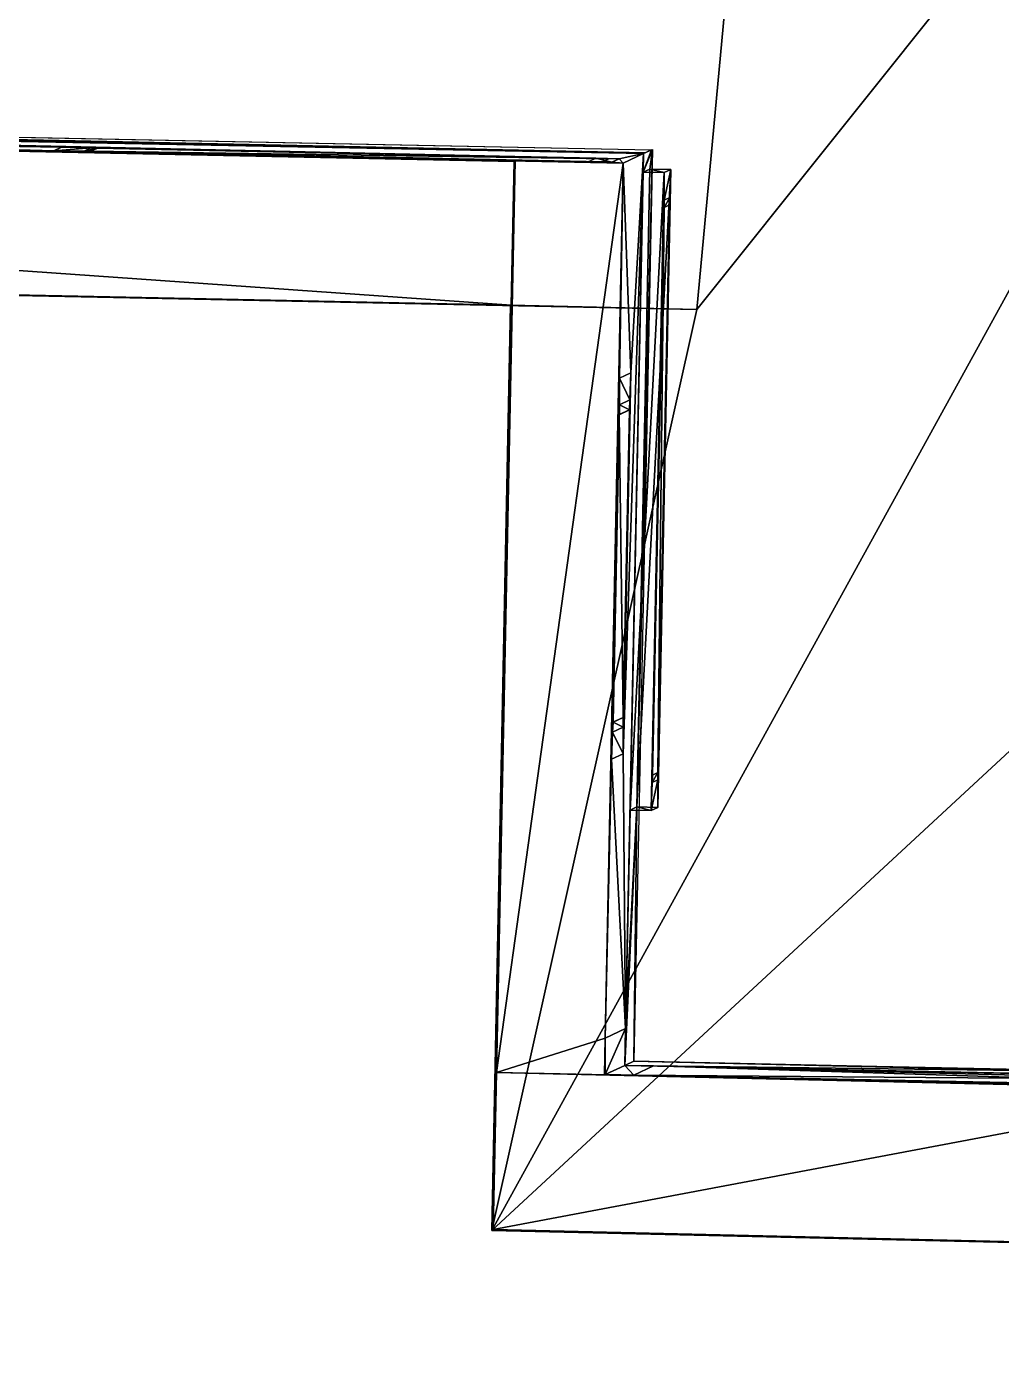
# Model space of a CAD drawing. Extents: x -1551 to 3643, y -2128 to 2177.
# Drawn here: x 255.2 to 334.8, y -6.6 to 102.4 of the extents above; entities that cross this region are included whole.
import ezdxf

# ---------------------------------------------------------------- set-up
doc = ezdxf.new("R2010")
doc.units = 0
doc.header["$MEASUREMENT"] = 0
doc.layers.get('0').update_dxf_attribs({"color": 13, "linetype": 'CONTINUOUS'})
doc.layers.add('ANNOTATIONS', color=22, linetype='CONTINUOUS')

# ---------------------------------------------------------------- blocks, each defined once
blk = doc.blocks.new('GROUP12_1')
at = {"color": 0}
for p, q in [((12.55, 24.71), (-12.55, 24.71)), ((-12.55, 24.71), (-12.55, -24.71)), ((12.55, -24.71), (12.55, 24.71)), ((-12.55, -24.71), (12.55, -24.71))]:
    blk.add_line(p, q, dxfattribs=at)
mesh = blk.add_polyface(dxfattribs=at)
corners = [(12.55, -24.71), (-12.55, 24.71), (-12.55, -24.71), (12.55, 24.71)]
mesh.append_faces([[corners[k] for k in face] for face in [(0, 1, 2), (1, 0, 3)]], dxfattribs={"vtx0": -1, "color": 0})
blk = doc.blocks.new('GROUP13_1_1')
at = {"color": 0}
for p, q in [((20.87, 21.74), (-20.87, 21.74)), ((-20.87, 21.74), (-20.87, -21.74)), ((20.87, -21.74), (20.87, 21.74)), ((-20.87, -21.74), (20.87, -21.74))]:
    blk.add_line(p, q, dxfattribs=at)
mesh = blk.add_polyface(dxfattribs=at)
corners = [(20.87, -21.74), (-20.87, 21.74), (-20.87, -21.74), (20.87, 21.74)]
mesh.append_faces([[corners[k] for k in face] for face in [(0, 1, 2), (1, 0, 3)]], dxfattribs={"vtx0": -1, "color": 0})
blk = doc.blocks.new('GROUP17_1')
at = {"color": 0}
for p, q in [((23.17, 13.23), (-23.17, 13.23)), ((-23.17, 13.23), (-23.17, -13.23)), ((23.17, -13.23), (23.17, 13.23)), ((-23.17, -13.23), (23.17, -13.23))]:
    blk.add_line(p, q, dxfattribs=at)
mesh = blk.add_polyface(dxfattribs=at)
corners = [(23.17, -13.23), (-23.17, 13.23), (-23.17, -13.23), (23.17, 13.23)]
mesh.append_faces([[corners[k] for k in face] for face in [(0, 1, 2), (1, 0, 3)]], dxfattribs={"vtx0": -1, "color": 0})
blk = doc.blocks.new('HOUSE_DWG')
at = {"color": 8}
blk.add_line((390.09, 369.06, 258.53), (429.65, 118.73, 194.09), dxfattribs=at)
blk.add_line((390.09, 369.06, 258.53), (429.65, 118.73, 194.09), dxfattribs=at)
at = {"color": 0}
for p, q in [((481.71, 234.58, 219.86), (429.65, 118.73, 194.09)), ((481.71, 234.58, 219.86), (429.65, 118.73, 194.09)), ((178.94, 71.25, 61.4), (420.66, 128.65, 42.71)), ((181.86, 71.94, 74.64), (420.66, 128.65, 73.05)), ((181.86, 71.94, 74.64), (420.66, 128.65, 73.05)), ((412.08, 126.61, 181.83), (420.66, 128.65, 181.3)), ((412.08, 126.61, 181.83), (420.66, 128.65, 181.3)), ((437.16, 59.15, 181.3), (420.66, 128.65, 181.3)), ((420.66, 128.65, 181.3), (420.66, 128.65, 82.08)), ((420.66, 128.65, 82.08), (437.16, 59.15, 82.08)), ((420.66, 128.65, 82.08), (437.16, 59.15, 82.08)), ((420.66, 128.65, 42.71), (420.66, 128.65, 37.89)), ((420.66, 128.65, 82.08), (420.66, 128.65, 73.05)), ((420.66, 128.65, 73.05), (420.66, 128.65, 42.71)), ((420.66, 128.65, 37.89), (437.86, 56.23, 37.89)), ((420.66, 128.65, 181.3), (429.28, 54.19, 181.3)), ((420.66, 128.65, 181.3), (420.66, 128.65, 82.08)), ((420.66, 128.65, 82.08), (420.66, 128.65, 73.05)), ((420.66, 128.65, 181.3), (429.28, 54.19, 181.3)), ((437.16, 59.15, 181.3), (420.66, 128.65, 181.3)), ((420.66, 128.65, 73.05), (420.66, 128.65, 42.71)), ((419.64, 128.4, 174.82), (375.35, 117.89, 175.41)), ((375.35, 117.89, 138.33), (419.64, 128.4, 137.37)), ((419.64, 128.4, 174.82), (375.35, 117.89, 175.41)), ((375.35, 117.89, 138.33), (419.64, 128.4, 137.37)), ((377.71, 118.45, 173.59), (417.8, 127.97, 172.98)), ((417.8, 127.97, 139.2), (377.71, 118.45, 140.15)), ((417.8, 127.97, 139.2), (377.71, 118.45, 140.15)), ((417.8, 127.97, 140.56), (378.25, 118.58, 140.56)), ((417.8, 127.97, 172.98), (417.8, 127.97, 139.2)), ((417.8, 127.97, 139.2), (417.8, 127.97, 140.56)), ((419.64, 128.4, 137.37), (419.64, 128.4, 174.82)), ((419.64, 128.4, 137.37), (419.64, 128.4, 174.82)), ((422.68, 127.56, 48.89), (421.01, 127.17, 48.89)), ((421.01, 127.17, 81.4), (422.68, 127.56, 81.4)), ((421.01, 127.17, 81.4), (422.68, 127.56, 81.4)), ((422.68, 127.56, 48.89), (421.01, 127.17, 48.89)), ((434.71, 76.89, 81.4), (422.68, 127.56, 81.4)), ((422.68, 127.56, 81.4), (422.68, 127.56, 48.89)), ((422.68, 127.56, 48.89), (434.71, 76.89, 48.89)), ((422.68, 127.56, 48.89), (434.71, 76.89, 48.89)), ((434.71, 76.89, 81.4), (422.68, 127.56, 81.4)), ((422.68, 127.56, 81.4), (422.68, 127.56, 48.89)), ((181.86, 71.94, 186.86), (412.08, 126.61, 186.86)), ((181.86, 71.94, 186.86), (412.08, 126.61, 186.86)), ((412.08, 126.61, 186.86), (414.79, 115.2, 186.86)), ((429.28, 54.19, 181.3), (412.08, 126.61, 181.83)), ((412.08, 126.61, 181.83), (412.08, 126.61, 186.86)), ((412.08, 126.61, 186.86), (414.79, 115.2, 186.86)), ((412.08, 126.61, 181.83), (412.08, 126.61, 186.86)), ((429.28, 54.19, 181.3), (412.08, 126.61, 181.83)), ((421.01, 127.17, 48.89), (421.01, 127.17, 81.4)), ((421.01, 127.17, 81.4), (433.04, 76.5, 81.4)), ((433.04, 76.5, 48.89), (421.01, 127.17, 48.89)), ((433.04, 76.5, 48.89), (421.01, 127.17, 48.89)), ((421.01, 127.17, 81.4), (433.04, 76.5, 81.4)), ((421.01, 127.17, 48.89), (421.01, 127.17, 81.4)), ((405.11, 124.95, 173.17), (377.71, 118.45, 173.59)), ((378.25, 118.58, 173.17), (405.11, 124.95, 173.17)), ((423.2, 125.35, 51.19), (423.2, 125.35, 79.1)), ((423.2, 125.35, 79.1), (434.18, 79.11, 79.1)), ((434.18, 79.11, 51.19), (423.2, 125.35, 51.19)), ((423.2, 125.35, 79.1), (434.18, 79.11, 79.1)), ((423.2, 125.35, 51.19), (423.2, 125.35, 79.1)), ((434.18, 79.11, 51.19), (423.2, 125.35, 51.19)), ((423.34, 124.77, 51.78), (423.34, 124.77, 78.5)), ((423.34, 124.77, 78.5), (434.05, 79.68, 78.5)), ((434.05, 79.68, 51.78), (423.34, 124.77, 51.78)), ((429.65, 118.73, 194.09), (169.71, 57, 194.49)), ((429.65, 118.73, 194.09), (169.71, 57, 194.49)), ((375.35, 117.89, 175.41), (375.35, 117.89, 138.33)), ((375.35, 117.89, 175.41), (375.35, 117.89, 138.33)), ((377.71, 118.45, 140.15), (377.71, 118.45, 173.59)), ((377.71, 118.45, 140.15), (377.71, 118.45, 173.59)), ((378.25, 118.58, 140.56), (378.25, 118.58, 173.17)), ((429.65, 118.73, 194.09), (414.79, 115.2, 189.46)), ((429.65, 118.73, 194.09), (414.79, 115.2, 189.46)), ((432.24, 41.72, 189.01), (429.65, 118.73, 194.09)), ((432.24, 41.72, 189.01), (429.65, 118.73, 194.09)), ((414.79, 115.2, 186.86), (181.65, 59.84, 186.86)), ((414.79, 115.2, 186.86), (181.65, 59.84, 186.86)), ((414.79, 115.2, 189.46), (432.24, 41.72, 189.01)), ((414.79, 115.2, 189.46), (414.79, 115.2, 186.86)), ((414.79, 115.2, 189.46), (432.24, 41.72, 189.01)), ((414.79, 115.2, 189.46), (414.79, 115.2, 186.86)), ((431.91, 81.27, 122.32), (424.72, 111.55, 122.32)), ((424.72, 111.55, 122.32), (424.72, 111.55, 178.31)), ((424.72, 111.55, 178.31), (431.91, 81.27, 178.31)), ((424.72, 111.55, 178.31), (431.91, 81.27, 178.31)), ((424.72, 111.55, 122.32), (424.72, 111.55, 178.31)), ((431.91, 81.27, 122.32), (424.72, 111.55, 122.32)), ((431.4, 83.41, 176.08), (425.23, 109.41, 176.08)), ((425.23, 109.41, 176.08), (425.23, 109.41, 124.54)), ((425.23, 109.41, 124.54), (431.4, 83.41, 124.54)), ((425.23, 109.41, 124.54), (431.4, 83.41, 124.54)), ((425.23, 109.41, 176.08), (425.23, 109.41, 124.54)), ((431.4, 83.41, 176.08), (425.23, 109.41, 176.08)), ((431.22, 84.19, 125.36), (425.42, 108.62, 125.36)), ((425.42, 108.62, 125.36), (425.42, 108.62, 175.27)), ((425.42, 108.62, 175.27), (431.22, 84.19, 175.27)), ((431.22, 84.19, 175.27), (431.22, 84.19, 125.36)), ((431.4, 83.41, 124.54), (431.4, 83.41, 176.08)), ((431.4, 83.41, 124.54), (431.4, 83.41, 176.08)), ((431.91, 81.27, 178.31), (431.91, 81.27, 122.32)), ((431.91, 81.27, 178.31), (431.91, 81.27, 122.32)), ((434.05, 79.68, 78.5), (434.05, 79.68, 51.78)), ((540.67, 80.64, 82.08), (440.14, 56.77, 82.08)), ((440.14, 56.77, 179.23), (540.67, 80.64, 179.23)), ((440.14, 56.77, 179.23), (540.67, 80.64, 179.23)), ((540.67, 80.64, 82.08), (440.14, 56.77, 82.08)), ((434.18, 79.11, 79.1), (434.18, 79.11, 51.19)), ((434.18, 79.11, 79.1), (434.18, 79.11, 51.19)), ((433.04, 76.5, 48.89), (434.71, 76.89, 48.89)), ((434.71, 76.89, 81.4), (433.04, 76.5, 81.4)), ((434.71, 76.89, 81.4), (433.04, 76.5, 81.4)), ((433.04, 76.5, 48.89), (434.71, 76.89, 48.89)), ((433.04, 76.5, 81.4), (433.04, 76.5, 48.89)), ((433.04, 76.5, 81.4), (433.04, 76.5, 48.89)), ((434.71, 76.89, 48.89), (434.71, 76.89, 81.4)), ((434.71, 76.89, 48.89), (434.71, 76.89, 81.4)), ((437.86, 56.23, 37.89), (516.31, 74.86, 37.89)), ((437.16, 59.15, 82.08), (437.16, 59.15, 181.3)), ((437.86, 56.23, 82.08), (437.16, 59.15, 82.08)), ((437.16, 59.15, 82.08), (437.16, 59.15, 181.3)), ((437.86, 56.23, 82.08), (437.16, 59.15, 82.08)), ((437.86, 56.23, 181.3), (437.16, 59.15, 181.3)), ((437.86, 56.23, 181.3), (437.16, 59.15, 181.3)), ((440.14, 56.77, 82.08), (437.86, 56.23, 82.08)), ((437.86, 56.23, 179.23), (440.14, 56.77, 179.23)), ((437.86, 56.23, 179.23), (440.14, 56.77, 179.23)), ((440.14, 56.77, 82.08), (437.86, 56.23, 82.08)), ((440.14, 56.77, 179.23), (440.14, 56.77, 82.08)), ((440.14, 56.77, 179.23), (440.14, 56.77, 82.08)), ((429.28, 54.19, 181.3), (437.86, 56.23, 181.3)), ((429.28, 54.19, 181.3), (437.86, 56.23, 181.3)), ((491.14, 55.7, 201.45), (432.24, 41.72, 181.3)), ((491.14, 55.7, 209.16), (432.24, 41.72, 189.01)), ((491.14, 55.7, 201.45), (432.24, 41.72, 181.3)), ((491.14, 55.7, 209.16), (432.24, 41.72, 189.01)), ((437.86, 56.23, 82.08), (437.86, 56.23, 37.89)), ((437.86, 56.23, 181.3), (437.86, 56.23, 179.23)), ((437.86, 56.23, 82.08), (437.86, 56.23, 37.89)), ((437.86, 56.23, 82.08), (437.86, 56.23, 179.23)), ((437.86, 56.23, 181.3), (437.86, 56.23, 179.23)), ((437.86, 56.23, 82.08), (437.86, 56.23, 179.23)), ((432.24, 41.72, 181.3), (429.28, 54.19, 181.3)), ((432.24, 41.72, 181.3), (429.28, 54.19, 181.3)), ((432.24, 41.72, 189.01), (432.24, 41.72, 181.3)), ((432.24, 41.72, 189.01), (432.24, 41.72, 181.3))]:
    blk.add_line(p, q, dxfattribs=at)
at = {"color": 31}
blk.add_line((488.18, 68.18, 201.45), (429.28, 54.19, 181.3), dxfattribs=at)
blk.add_line((488.18, 68.18, 201.45), (429.28, 54.19, 181.3), dxfattribs=at)
at = {"layer": 'ANNOTATIONS', "color": 9, "extrusion": (0.231036, -0.972945, 3.26687e-15), "yscale": 0.75, "rotation": 360}
blk.add_blockref('GROUP13_1_1', (416.28, 156.87, -27.98), dxfattribs=at)
at = {"layer": 'ANNOTATIONS', "color": 9, "extrusion": (-0.972945, -0.231036, 1.66941e-08), "yscale": 1.01, "zscale": 0.7819420000000026}
blk.add_blockref('GROUP17_1', (-0.42, 65.14, -440.71), dxfattribs=at)
at = {"layer": 'ANNOTATIONS', "color": 9, "extrusion": (-0.972945, -0.231036, 0), "yscale": 1.01, "zscale": 0.7819420000000026}
blk.add_blockref('GROUP12_1', (5.16, 150.31, -439), dxfattribs=at)
at = {"color": 8}
mesh = blk.add_polyface(dxfattribs=at)
corners = [(491.14, 55.7, 209.16), (477.69, 112.36, 209.16), (432.24, 41.72, 189.01), (481.71, 234.58, 219.86), (429.65, 118.73, 194.09), (551.54, 129.9, 234.43), (489.16, 392.59, 234.43)]
mesh.append_faces([[corners[k] for k in face] for face in [(2, 3, 4), (3, 5, 6)]], dxfattribs={"vtx0": -1, "color": 8})
mesh.append_faces([[corners[k] for k in face] for face in [(3, 2, 1)]], dxfattribs={"vtx0": -1, "vtx1": -1, "vtx2": -1, "color": 8})
mesh.append_faces([[corners[k] for k in face] for face in [(3, 1, 5)]], dxfattribs={"vtx0": -1, "vtx2": -1, "color": 8})
mesh.append_faces([[corners[k] for k in face] for face in [(0, 1, 2)]], dxfattribs={"vtx1": -1, "color": 8})
mesh = blk.add_polyface(dxfattribs=at)
corners = [(390.09, 369.06, 258.53), (111.32, 302.87, 258.53), (169.71, 57, 194.49)]
mesh.append_faces([[corners[k] for k in face] for face in [(0, 1, 2)]], dxfattribs={"color": 8})
mesh = blk.add_polyface(dxfattribs=at)
corners = [(429.65, 118.73, 194.09), (390.09, 369.06, 258.53), (169.71, 57, 194.49)]
mesh.append_faces([[corners[k] for k in face] for face in [(0, 1, 2)]], dxfattribs={"color": 8})
mesh = blk.add_polyface(dxfattribs=at)
corners = [(481.71, 234.58, 219.86), (390.09, 369.06, 258.53), (429.65, 118.73, 194.09)]
mesh.append_faces([[corners[k] for k in face] for face in [(0, 1, 2)]], dxfattribs={"color": 8})
at = {"color": 47}
mesh = blk.add_polyface(dxfattribs=at)
corners = [(420.66, 128.65, 73.05), (178.94, 71.25, 61.4), (420.66, 128.65, 42.71), (178.94, 71.25, 74.64), (181.86, 71.94, 74.64)]
mesh.append_faces([[corners[k] for k in face] for face in [(0, 1, 2), (3, 0, 4)]], dxfattribs={"vtx0": -1, "color": 47})
mesh.append_faces([[corners[k] for k in face] for face in [(1, 0, 3)]], dxfattribs={"vtx0": -1, "vtx1": -1, "color": 47})
at = {"color": 43}
mesh = blk.add_polyface(dxfattribs=at)
corners = [(219.5, 80.88, 157.5), (201.25, 76.54, 108.41), (218.4, 80.62, 108.41), (375.35, 117.89, 138.33), (350.67, 112.03, 154.43), (350.67, 112.03, 128.62), (375.35, 117.89, 175.41), (308.11, 101.92, 154.43), (265.9, 91.9, 157.5), (420.66, 128.65, 82.08), (419.64, 128.4, 137.37), (265.9, 91.9, 108.06), (420.66, 128.65, 181.3), (419.64, 128.4, 174.82), (181.86, 71.94, 186.86), (201.25, 76.54, 82.03), (412.08, 126.61, 181.83), (412.08, 126.61, 186.86), (308.11, 101.92, 128.62), (181.86, 71.94, 74.64), (420.66, 128.65, 73.05), (218.4, 80.62, 82.03), (219.5, 80.88, 108.06)]
mesh.append_faces([[corners[k] for k in face] for face in [(0, 1, 2), (3, 4, 5), (1, 14, 15), (14, 16, 17), (9, 19, 20)]], dxfattribs={"vtx0": -1, "color": 43})
mesh.append_faces([[corners[k] for k in face] for face in [(4, 6, 7), (8, 6, 0), (10, 12, 13), (13, 12, 6), (19, 9, 21), (21, 9, 22), (22, 9, 11)]], dxfattribs={"vtx0": -1, "vtx1": -1, "color": 43})
mesh.append_faces([[corners[k] for k in face] for face in [(7, 6, 8), (14, 1, 0), (14, 0, 6), (14, 6, 12)]], dxfattribs={"vtx0": -1, "vtx1": -1, "vtx2": -1, "color": 43})
mesh.append_faces([[corners[k] for k in face] for face in [(4, 3, 6), (9, 10, 11), (10, 9, 12), (14, 12, 16)]], dxfattribs={"vtx0": -1, "vtx2": -1, "color": 43})
mesh.append_faces([[corners[k] for k in face] for face in [(8, 18, 7)]], dxfattribs={"vtx2": -1, "color": 43})
at = {"color": 0}
mesh = blk.add_polyface(dxfattribs=at)
corners = [(429.28, 54.19, 181.3), (412.08, 126.61, 181.83), (420.66, 128.65, 181.3)]
mesh.append_faces([[corners[k] for k in face] for face in [(0, 1, 2)]], dxfattribs={"color": 0})
at = {"color": 43}
mesh = blk.add_polyface(dxfattribs=at)
corners = [(437.16, 59.15, 181.3), (431.91, 81.27, 178.31), (437.16, 59.15, 82.08), (420.66, 128.65, 181.3), (424.72, 111.55, 178.31), (424.72, 111.55, 122.32), (420.66, 128.65, 82.08), (431.91, 81.27, 122.32)]
mesh.append_faces([[corners[k] for k in face] for face in [(0, 1, 2), (5, 6, 7)]], dxfattribs={"vtx0": -1, "color": 43})
mesh.append_faces([[corners[k] for k in face] for face in [(1, 3, 4), (4, 3, 5), (6, 5, 3)]], dxfattribs={"vtx0": -1, "vtx1": -1, "color": 43})
mesh.append_faces([[corners[k] for k in face] for face in [(1, 0, 3)]], dxfattribs={"vtx0": -1, "vtx2": -1, "color": 43})
mesh = blk.add_polyface(dxfattribs=at)
corners = [(437.16, 59.15, 82.08), (431.91, 81.27, 122.32), (420.66, 128.65, 82.08), (431.91, 81.27, 178.31)]
mesh.append_faces([[corners[k] for k in face] for face in [(0, 1, 2), (1, 0, 3)]], dxfattribs={"vtx0": -1, "color": 43})
at = {"color": 47}
mesh = blk.add_polyface(dxfattribs=at)
corners = [(437.86, 56.23, 82.08), (433.04, 76.5, 48.89), (437.86, 56.23, 37.89), (437.16, 59.15, 82.08), (433.04, 76.5, 81.4), (420.66, 128.65, 82.08), (421.01, 127.17, 81.4), (420.66, 128.65, 42.71), (420.66, 128.65, 37.89), (421.01, 127.17, 48.89)]
mesh.append_faces([[corners[k] for k in face] for face in [(0, 1, 2)]], dxfattribs={"vtx0": -1, "color": 47})
mesh.append_faces([[corners[k] for k in face] for face in [(1, 3, 4), (4, 5, 6)]], dxfattribs={"vtx0": -1, "vtx1": -1, "color": 47})
mesh.append_faces([[corners[k] for k in face] for face in [(1, 0, 3), (4, 3, 5), (6, 5, 7), (6, 7, 8)]], dxfattribs={"vtx0": -1, "vtx2": -1, "color": 47})
mesh.append_faces([[corners[k] for k in face] for face in [(8, 9, 6)]], dxfattribs={"vtx2": -1, "color": 47})
mesh = blk.add_polyface(dxfattribs=at)
corners = [(420.66, 128.65, 73.05), (420.66, 128.65, 42.71), (420.66, 128.65, 82.08)]
mesh.append_faces([[corners[k] for k in face] for face in [(0, 1, 2)]], dxfattribs={"color": 47})
mesh = blk.add_polyface(dxfattribs=at)
corners = [(433.04, 76.5, 48.89), (420.66, 128.65, 37.89), (437.86, 56.23, 37.89), (421.01, 127.17, 48.89)]
mesh.append_faces([[corners[k] for k in face] for face in [(0, 1, 2), (1, 0, 3)]], dxfattribs={"vtx0": -1, "color": 47})
at = {"color": 0}
mesh = blk.add_polyface(dxfattribs=at)
corners = [(437.16, 59.15, 181.3), (429.28, 54.19, 181.3), (420.66, 128.65, 181.3), (437.86, 56.23, 181.3)]
mesh.append_faces([[corners[k] for k in face] for face in [(0, 1, 2), (1, 0, 3)]], dxfattribs={"vtx0": -1, "color": 0})
at = {"color": 43}
mesh = blk.add_polyface(dxfattribs=at)
corners = [(419.64, 128.4, 137.37), (350.67, 112.03, 128.62), (265.9, 91.9, 108.06), (375.35, 117.89, 138.33), (308.11, 101.92, 128.62), (265.9, 91.9, 157.5)]
mesh.append_faces([[corners[k] for k in face] for face in [(1, 0, 3), (2, 4, 5)]], dxfattribs={"vtx0": -1, "color": 43})
mesh.append_faces([[corners[k] for k in face] for face in [(0, 1, 2), (4, 2, 1)]], dxfattribs={"vtx0": -1, "vtx1": -1, "color": 43})
at = {"color": 0}
mesh = blk.add_polyface(dxfattribs=at)
corners = [(419.64, 128.4, 137.37), (417.8, 127.97, 139.2), (375.35, 117.89, 138.33), (419.64, 128.4, 174.82), (417.8, 127.97, 172.98), (377.71, 118.45, 173.59), (375.35, 117.89, 175.41), (377.71, 118.45, 140.15)]
mesh.append_faces([[corners[k] for k in face] for face in [(0, 1, 2), (5, 6, 7)]], dxfattribs={"vtx0": -1, "color": 0})
mesh.append_faces([[corners[k] for k in face] for face in [(1, 3, 4), (4, 3, 5), (6, 5, 3)]], dxfattribs={"vtx0": -1, "vtx1": -1, "color": 0})
mesh.append_faces([[corners[k] for k in face] for face in [(1, 0, 3)]], dxfattribs={"vtx0": -1, "vtx2": -1, "color": 0})
mesh = blk.add_polyface(dxfattribs=at)
corners = [(375.35, 117.89, 138.33), (377.71, 118.45, 140.15), (375.35, 117.89, 175.41), (417.8, 127.97, 139.2)]
mesh.append_faces([[corners[k] for k in face] for face in [(0, 1, 2), (1, 0, 3)]], dxfattribs={"vtx0": -1, "color": 0})
mesh = blk.add_polyface(dxfattribs=at)
corners = [(417.8, 127.97, 140.56), (377.71, 118.45, 140.15), (417.8, 127.97, 139.2), (378.25, 118.58, 140.56), (377.71, 118.45, 173.59), (378.25, 118.58, 173.17), (405.11, 124.95, 173.17)]
mesh.append_faces([[corners[k] for k in face] for face in [(0, 1, 2), (4, 5, 6)]], dxfattribs={"vtx0": -1, "color": 0})
mesh.append_faces([[corners[k] for k in face] for face in [(1, 0, 3), (3, 4, 1), (4, 3, 5)]], dxfattribs={"vtx0": -1, "vtx2": -1, "color": 0})
mesh = blk.add_polyface(dxfattribs=at)
corners = [(433.04, 76.5, 48.89), (422.68, 127.56, 48.89), (421.01, 127.17, 48.89), (434.71, 76.89, 48.89)]
mesh.append_faces([[corners[k] for k in face] for face in [(0, 1, 2), (1, 0, 3)]], dxfattribs={"vtx0": -1, "color": 0})
mesh = blk.add_polyface(dxfattribs=at)
corners = [(422.68, 127.56, 81.4), (433.04, 76.5, 81.4), (421.01, 127.17, 81.4), (434.71, 76.89, 81.4)]
mesh.append_faces([[corners[k] for k in face] for face in [(0, 1, 2), (1, 0, 3)]], dxfattribs={"vtx0": -1, "color": 0})
mesh = blk.add_polyface(dxfattribs=at)
corners = [(422.68, 127.56, 81.4), (421.01, 127.17, 48.89), (422.68, 127.56, 48.89), (421.01, 127.17, 81.4)]
mesh.append_faces([[corners[k] for k in face] for face in [(0, 1, 2), (1, 0, 3)]], dxfattribs={"vtx0": -1, "color": 0})
mesh = blk.add_polyface(dxfattribs=at)
corners = [(434.71, 76.89, 81.4), (434.18, 79.11, 51.19), (434.71, 76.89, 48.89), (434.18, 79.11, 79.1), (422.68, 127.56, 81.4), (423.2, 125.35, 79.1), (422.68, 127.56, 48.89), (423.2, 125.35, 51.19)]
mesh.append_faces([[corners[k] for k in face] for face in [(0, 1, 2)]], dxfattribs={"vtx0": -1, "color": 0})
mesh.append_faces([[corners[k] for k in face] for face in [(1, 0, 3), (3, 4, 5)]], dxfattribs={"vtx0": -1, "vtx1": -1, "color": 0})
mesh.append_faces([[corners[k] for k in face] for face in [(3, 0, 4), (5, 4, 6)]], dxfattribs={"vtx0": -1, "vtx2": -1, "color": 0})
mesh.append_faces([[corners[k] for k in face] for face in [(6, 7, 5)]], dxfattribs={"vtx2": -1, "color": 0})
mesh = blk.add_polyface(dxfattribs=at)
corners = [(434.18, 79.11, 51.19), (422.68, 127.56, 48.89), (434.71, 76.89, 48.89), (423.2, 125.35, 51.19)]
mesh.append_faces([[corners[k] for k in face] for face in [(0, 1, 2), (1, 0, 3)]], dxfattribs={"vtx0": -1, "color": 0})
mesh = blk.add_polyface(dxfattribs=at)
corners = [(181.86, 71.94, 186.86), (181.65, 59.84, 186.86), (178.94, 71.25, 186.86), (414.79, 115.2, 186.86), (412.08, 126.61, 186.86)]
mesh.append_faces([[corners[k] for k in face] for face in [(0, 1, 2), (3, 0, 4)]], dxfattribs={"vtx0": -1, "color": 0})
mesh.append_faces([[corners[k] for k in face] for face in [(1, 0, 3)]], dxfattribs={"vtx0": -1, "vtx1": -1, "color": 0})
at = {"color": 253}
mesh = blk.add_polyface(dxfattribs=at)
corners = [(414.79, 115.2, 189.46), (432.24, 41.72, 181.3), (432.24, 41.72, 189.01), (429.28, 54.19, 181.3), (414.79, 115.2, 186.86), (412.08, 126.61, 181.83), (412.08, 126.61, 186.86)]
mesh.append_faces([[corners[k] for k in face] for face in [(0, 1, 2), (5, 4, 6)]], dxfattribs={"vtx0": -1, "color": 253})
mesh.append_faces([[corners[k] for k in face] for face in [(1, 0, 3), (3, 4, 5)]], dxfattribs={"vtx0": -1, "vtx1": -1, "color": 253})
mesh.append_faces([[corners[k] for k in face] for face in [(3, 0, 4)]], dxfattribs={"vtx0": -1, "vtx2": -1, "color": 253})
at = {"color": 0}
mesh = blk.add_polyface(dxfattribs=at)
corners = [(434.18, 79.11, 79.1), (434.05, 79.68, 51.78), (434.18, 79.11, 51.19), (434.05, 79.68, 78.5), (423.2, 125.35, 79.1), (423.34, 124.77, 78.5), (423.2, 125.35, 51.19), (423.34, 124.77, 51.78)]
mesh.append_faces([[corners[k] for k in face] for face in [(0, 1, 2)]], dxfattribs={"vtx0": -1, "color": 0})
mesh.append_faces([[corners[k] for k in face] for face in [(1, 0, 3), (3, 4, 5)]], dxfattribs={"vtx0": -1, "vtx1": -1, "color": 0})
mesh.append_faces([[corners[k] for k in face] for face in [(3, 0, 4), (5, 4, 6)]], dxfattribs={"vtx0": -1, "vtx2": -1, "color": 0})
mesh.append_faces([[corners[k] for k in face] for face in [(6, 7, 5)]], dxfattribs={"vtx2": -1, "color": 0})
mesh = blk.add_polyface(dxfattribs=at)
corners = [(434.05, 79.68, 51.78), (423.2, 125.35, 51.19), (434.18, 79.11, 51.19), (423.34, 124.77, 51.78)]
mesh.append_faces([[corners[k] for k in face] for face in [(0, 1, 2), (1, 0, 3)]], dxfattribs={"vtx0": -1, "color": 0})
at = {"color": 253}
mesh = blk.add_polyface(dxfattribs=at)
corners = [(414.79, 115.2, 189.46), (181.65, 59.84, 186.86), (414.79, 115.2, 186.86), (169.71, 57, 186.86), (169.71, 57, 194.49), (429.65, 118.73, 194.09)]
mesh.append_faces([[corners[k] for k in face] for face in [(0, 1, 2), (4, 0, 5)]], dxfattribs={"vtx0": -1, "color": 253})
mesh.append_faces([[corners[k] for k in face] for face in [(1, 0, 3), (3, 0, 4)]], dxfattribs={"vtx0": -1, "vtx1": -1, "color": 253})
at = {"color": 251}
mesh = blk.add_polyface(dxfattribs=at)
corners = [(432.24, 41.72, 189.01), (429.65, 118.73, 194.09), (414.79, 115.2, 189.46)]
mesh.append_faces([[corners[k] for k in face] for face in [(0, 1, 2)]], dxfattribs={"color": 251})
at = {"color": 0}
mesh = blk.add_polyface(dxfattribs=at)
corners = [(431.91, 81.27, 178.31), (431.4, 83.41, 176.08), (431.91, 81.27, 122.32), (424.72, 111.55, 178.31), (425.23, 109.41, 176.08), (425.23, 109.41, 124.54), (424.72, 111.55, 122.32), (431.4, 83.41, 124.54)]
mesh.append_faces([[corners[k] for k in face] for face in [(0, 1, 2), (5, 6, 7)]], dxfattribs={"vtx0": -1, "color": 0})
mesh.append_faces([[corners[k] for k in face] for face in [(1, 3, 4), (4, 3, 5), (6, 5, 3)]], dxfattribs={"vtx0": -1, "vtx1": -1, "color": 0})
mesh.append_faces([[corners[k] for k in face] for face in [(1, 0, 3)]], dxfattribs={"vtx0": -1, "vtx2": -1, "color": 0})
mesh = blk.add_polyface(dxfattribs=at)
corners = [(431.91, 81.27, 122.32), (431.4, 83.41, 124.54), (424.72, 111.55, 122.32), (431.4, 83.41, 176.08)]
mesh.append_faces([[corners[k] for k in face] for face in [(0, 1, 2), (1, 0, 3)]], dxfattribs={"vtx0": -1, "color": 0})
mesh = blk.add_polyface(dxfattribs=at)
corners = [(431.4, 83.41, 176.08), (431.22, 84.19, 175.27), (431.4, 83.41, 124.54), (425.23, 109.41, 176.08), (425.42, 108.62, 175.27), (425.42, 108.62, 125.36), (425.23, 109.41, 124.54), (431.22, 84.19, 125.36)]
mesh.append_faces([[corners[k] for k in face] for face in [(0, 1, 2), (5, 6, 7)]], dxfattribs={"vtx0": -1, "color": 0})
mesh.append_faces([[corners[k] for k in face] for face in [(1, 3, 4), (4, 3, 5), (6, 5, 3)]], dxfattribs={"vtx0": -1, "vtx1": -1, "color": 0})
mesh.append_faces([[corners[k] for k in face] for face in [(1, 0, 3)]], dxfattribs={"vtx0": -1, "vtx2": -1, "color": 0})
mesh = blk.add_polyface(dxfattribs=at)
corners = [(431.4, 83.41, 124.54), (431.22, 84.19, 125.36), (425.23, 109.41, 124.54), (431.22, 84.19, 175.27)]
mesh.append_faces([[corners[k] for k in face] for face in [(0, 1, 2), (1, 0, 3)]], dxfattribs={"vtx0": -1, "color": 0})
at = {"color": 253}
mesh = blk.add_polyface(dxfattribs=at)
corners = [(488.18, 68.18, 201.45), (542.96, 81.19, 186.38), (551.53, 83.22, 186.38), (540.67, 80.64, 179.23), (542.96, 81.19, 179.23), (440.14, 56.77, 179.23), (437.86, 56.23, 179.23), (437.86, 56.23, 181.3), (429.28, 54.19, 181.3)]
mesh.append_faces([[corners[k] for k in face] for face in [(0, 1, 2), (1, 3, 4)]], dxfattribs={"vtx0": -1, "color": 253})
mesh.append_faces([[corners[k] for k in face] for face in [(3, 1, 5), (5, 1, 6), (6, 1, 7), (7, 1, 8), (8, 1, 0)]], dxfattribs={"vtx0": -1, "vtx1": -1, "color": 253})
at = {"color": 47}
mesh = blk.add_polyface(dxfattribs=at)
corners = [(542.96, 81.19, 82.08), (516.31, 74.86, 68.95), (542.96, 81.19, 68.95), (510.39, 73.45, 80.78), (470.77, 64.04, 80.78), (510.39, 73.45, 48.27), (437.86, 56.23, 37.89), (516.31, 74.86, 37.89), (470.77, 64.04, 48.27), (437.86, 56.23, 82.08)]
mesh.append_faces([[corners[k] for k in face] for face in [(0, 1, 2), (5, 6, 7)]], dxfattribs={"vtx0": -1, "color": 47})
mesh.append_faces([[corners[k] for k in face] for face in [(1, 0, 3), (3, 0, 4), (6, 8, 9), (9, 4, 0)]], dxfattribs={"vtx0": -1, "vtx1": -1, "color": 47})
mesh.append_faces([[corners[k] for k in face] for face in [(6, 5, 8), (9, 8, 4)]], dxfattribs={"vtx0": -1, "vtx2": -1, "color": 47})
mesh = blk.add_polyface(dxfattribs=at)
corners = [(542.96, 81.19, 82.08), (440.14, 56.77, 82.08), (437.86, 56.23, 82.08), (540.67, 80.64, 82.08)]
mesh.append_faces([[corners[k] for k in face] for face in [(0, 1, 2), (1, 0, 3)]], dxfattribs={"vtx0": -1, "color": 47})
at = {"color": 43}
mesh = blk.add_polyface(dxfattribs=at)
corners = [(540.67, 80.64, 82.08), (511.04, 73.61, 126.3), (440.14, 56.77, 82.08), (540.67, 80.64, 179.23), (511.04, 73.61, 176.24), (472.43, 64.44, 176.24), (440.14, 56.77, 179.23), (472.43, 64.44, 126.3)]
mesh.append_faces([[corners[k] for k in face] for face in [(0, 1, 2), (5, 6, 7)]], dxfattribs={"vtx0": -1, "color": 43})
mesh.append_faces([[corners[k] for k in face] for face in [(1, 3, 4), (4, 3, 5), (6, 5, 3)]], dxfattribs={"vtx0": -1, "vtx1": -1, "color": 43})
mesh.append_faces([[corners[k] for k in face] for face in [(1, 0, 3)]], dxfattribs={"vtx0": -1, "vtx2": -1, "color": 43})
at = {"color": 0}
mesh = blk.add_polyface(dxfattribs=at)
corners = [(433.04, 76.5, 48.89), (434.71, 76.89, 81.4), (434.71, 76.89, 48.89), (433.04, 76.5, 81.4)]
mesh.append_faces([[corners[k] for k in face] for face in [(0, 1, 2), (1, 0, 3)]], dxfattribs={"vtx0": -1, "color": 0})
at = {"color": 43}
mesh = blk.add_polyface(dxfattribs=at)
corners = [(440.14, 56.77, 82.08), (472.43, 64.44, 126.3), (440.14, 56.77, 179.23), (511.04, 73.61, 126.3)]
mesh.append_faces([[corners[k] for k in face] for face in [(0, 1, 2), (1, 0, 3)]], dxfattribs={"vtx0": -1, "color": 43})
at = {"color": 253}
mesh = blk.add_polyface(dxfattribs=at)
corners = [(554.5, 70.75, 194.09), (491.14, 55.7, 201.45), (554.5, 70.75, 186.38), (491.14, 55.7, 209.16), (432.24, 41.72, 189.01), (432.24, 41.72, 181.3)]
mesh.append_faces([[corners[k] for k in face] for face in [(0, 1, 2), (1, 4, 5)]], dxfattribs={"vtx0": -1, "color": 253})
mesh.append_faces([[corners[k] for k in face] for face in [(4, 1, 3)]], dxfattribs={"vtx0": -1, "vtx1": -1, "color": 253})
mesh.append_faces([[corners[k] for k in face] for face in [(1, 0, 3)]], dxfattribs={"vtx0": -1, "vtx2": -1, "color": 253})
at = {"color": 31}
mesh = blk.add_polyface(dxfattribs=at)
corners = [(488.18, 68.18, 201.45), (432.24, 41.72, 181.3), (429.28, 54.19, 181.3), (491.14, 55.7, 201.45)]
mesh.append_faces([[corners[k] for k in face] for face in [(0, 1, 2), (1, 0, 3)]], dxfattribs={"vtx0": -1, "color": 31})
at = {"color": 0}
mesh = blk.add_polyface(dxfattribs=at)
corners = [(437.16, 59.15, 181.3), (437.86, 56.23, 179.23), (437.86, 56.23, 181.3), (437.16, 59.15, 82.08), (437.86, 56.23, 82.08)]
mesh.append_faces([[corners[k] for k in face] for face in [(0, 1, 2), (1, 3, 4)]], dxfattribs={"vtx0": -1, "color": 0})
mesh.append_faces([[corners[k] for k in face] for face in [(3, 1, 0)]], dxfattribs={"vtx0": -1, "vtx1": -1, "color": 0})
mesh = blk.add_polyface(dxfattribs=at)
corners = [(440.14, 56.77, 179.23), (437.86, 56.23, 82.08), (440.14, 56.77, 82.08), (437.86, 56.23, 179.23)]
mesh.append_faces([[corners[k] for k in face] for face in [(0, 1, 2), (1, 0, 3)]], dxfattribs={"vtx0": -1, "color": 0})

msp = doc.modelspace()

# ---------------------------------------------------------------- block references
at = {"color": 0, "extrusion": (-0.01666, -0.007773, 0.999831), "rotation": 50.45292499058097}
msp.add_blockref('HOUSE_DWG', (-122.84, -89.73, -45.86), dxfattribs=at)

# ---------------------------------------------------------------- meshes
at = {"color": 0}
mesh = msp.add_polyface(dxfattribs=at)
corners = [(1540.83, -168.19), (1540.67, -168.24), (1534.33, -146.78), (3642.78, 1239.34), (-1049.3, 2177.1), (1537.56, -145.79), (1544.06, -167.21), (1544.84, -169.77), (1545.04, -170.57), (1545.16, -170.54), (1552.44, -194.52), (2561.91, -2128.17), (-1551.25, -1075.87), (1548.97, -195.57), (1541.69, -171.59), (1544.8, -169.79)]
mesh.append_faces([[corners[k] for k in face] for face in [(4, 11, 12), (13, 1, 14)]], dxfattribs={"vtx0": -1, "color": 0})
mesh.append_faces([[corners[k] for k in face] for face in [(3, 2, 4), (2, 3, 5), (5, 3, 6), (6, 3, 7), (8, 3, 9), (9, 3, 10)]], dxfattribs={"vtx0": -1, "vtx1": -1, "color": 0})
mesh.append_faces([[corners[k] for k in face] for face in [(7, 3, 8), (11, 4, 13), (13, 4, 1), (1, 4, 2)]], dxfattribs={"vtx0": -1, "vtx1": -1, "vtx2": -1, "color": 0})
mesh.append_faces([[corners[k] for k in face] for face in [(10, 3, 11), (11, 13, 10)]], dxfattribs={"vtx0": -1, "vtx2": -1, "color": 0})
mesh.append_faces([[corners[k] for k in face] for face in [(0, 1, 2)]], dxfattribs={"vtx1": -1, "color": 0})
mesh.append_faces([[corners[k] for k in face] for face in [(8, 15, 7)]], dxfattribs={"vtx2": -1, "color": 0})

doc.saveas('drawing.dxf')
